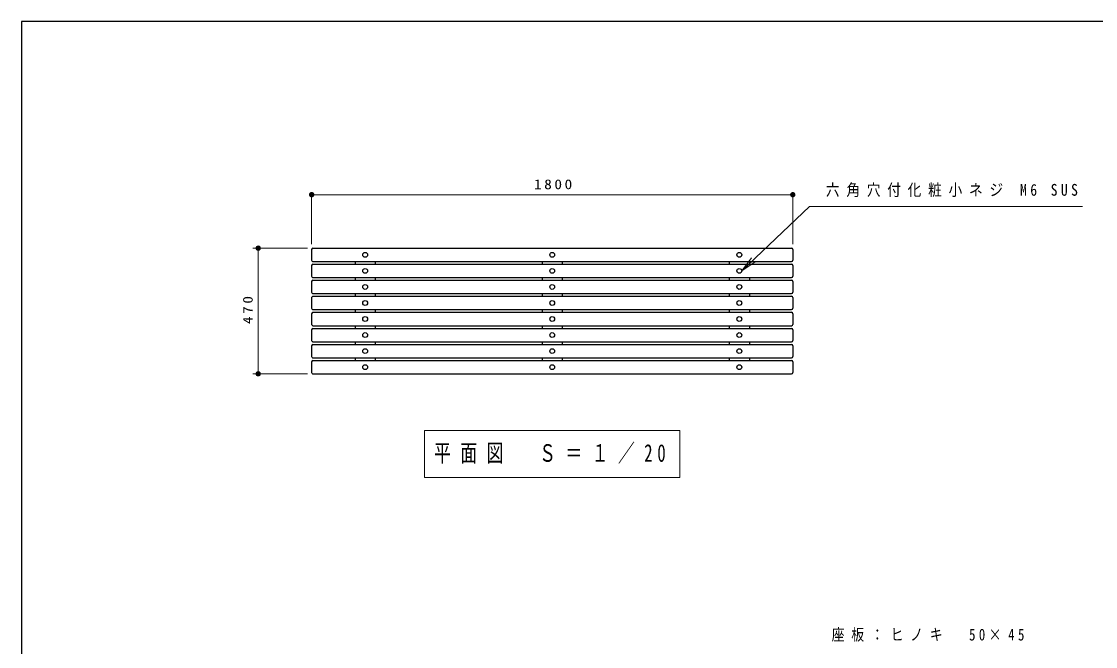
# Model space of a CAD drawing. Units: millimetres on the paper, scale 1:20. Extents: x -365 to 0, y 0 to 257.
# Drawn here: x -365 to -164.1, y 140.1 to 257 of the extents above; entities that cross this region are included whole.
import ezdxf

# ---------------------------------------------------------------- set-up
doc = ezdxf.new("R2010")
doc.units = ezdxf.units.MM
doc.layers.add('LY_1', color=3, linetype='Continuous', lineweight=25)
doc.layers.add('LY_3', color=7, linetype='Continuous', lineweight=13)
doc.styles.add('ＭＳ ゴシック', font='')
doc.styles.get('ＭＳ ゴシック').set_extended_font_data('MS Gothic')

# ---------------------------------------------------------------- blocks, each defined once
blk = doc.blocks.new('filled_dot')
at = {"color": 0, "linetype": 'Continuous', "lineweight": -2, "const_width": 1.25}
blk.add_lwpolyline([(-0.625, 0, 1), (0.625, 0, 1)], format="xyb", close=True, dxfattribs=at)

msp = doc.modelspace()

# ---------------------------------------------------------------- linework, layer by layer
at = {"layer": 'LY_1', "color": 7, "lineweight": 13}
for p, q in [((-310.717, 215.353), (-310.717, 225.103)), ((-220.717, 215.353), (-220.717, 225.103)), ((-310.717, 224.603), (-220.717, 224.603)), ((-311.467, 214.603), (-321.717, 214.603)), ((-320.717, 191.103), (-320.717, 214.603)), ((-230.267, 210.353), (-228.437, 212.782)), ((-230.267, 210.353), (-228.093, 212.42)), ((-227.748, 212.057), (-230.267, 210.353)), ((-311.467, 191.103), (-321.717, 191.103)), ((-289.617, 180.503), (-289.617, 171.703)), ((-241.817, 180.503), (-289.617, 180.503)), ((-241.817, 171.703), (-241.817, 180.503)), ((-289.617, 171.703), (-241.817, 171.703))]:
    msp.add_line(p, q, dxfattribs=at)
at = {"layer": 'LY_1'}
for p, q in [((-310.717, 214.353), (-310.717, 212.353)), ((-310.467, 214.603), (-220.967, 214.603)), ((-220.717, 214.353), (-220.717, 212.353)), ((-310.717, 211.353), (-310.717, 209.353)), ((-310.467, 212.103), (-220.967, 212.103)), ((-310.467, 211.603), (-220.967, 211.603)), ((-302.592, 212.103), (-302.592, 211.603)), ((-298.842, 212.103), (-298.842, 211.603)), ((-267.592, 212.103), (-267.592, 211.603)), ((-263.842, 212.103), (-263.842, 211.603)), ((-232.592, 212.103), (-232.592, 211.603)), ((-228.842, 212.103), (-228.842, 211.603)), ((-220.717, 211.353), (-220.717, 209.353)), ((-310.467, 209.103), (-220.967, 209.103)), ((-302.592, 209.103), (-302.592, 208.603)), ((-298.842, 209.103), (-298.842, 208.603)), ((-267.592, 209.103), (-267.592, 208.603)), ((-263.842, 209.103), (-263.842, 208.603)), ((-232.592, 209.103), (-232.592, 208.603)), ((-228.842, 209.103), (-228.842, 208.603)), ((-310.717, 208.353), (-310.717, 206.353)), ((-310.467, 208.603), (-220.967, 208.603)), ((-220.717, 208.353), (-220.717, 206.353)), ((-310.717, 205.353), (-310.717, 203.353)), ((-310.467, 206.103), (-220.967, 206.103)), ((-310.467, 205.603), (-220.967, 205.603)), ((-302.592, 206.103), (-302.592, 205.603)), ((-298.842, 206.103), (-298.842, 205.603)), ((-267.592, 206.103), (-267.592, 205.603)), ((-263.842, 206.103), (-263.842, 205.603)), ((-232.592, 206.103), (-232.592, 205.603)), ((-228.842, 206.103), (-228.842, 205.603)), ((-220.717, 205.353), (-220.717, 203.353)), ((-310.467, 203.103), (-220.967, 203.103)), ((-302.592, 203.103), (-302.592, 202.603)), ((-298.842, 203.103), (-298.842, 202.603)), ((-267.592, 203.103), (-267.592, 202.603)), ((-263.842, 203.103), (-263.842, 202.603)), ((-232.592, 203.103), (-232.592, 202.603)), ((-228.842, 203.103), (-228.842, 202.603)), ((-310.717, 202.353), (-310.717, 200.353)), ((-310.467, 202.603), (-220.967, 202.603)), ((-220.717, 202.353), (-220.717, 200.353)), ((-310.717, 199.353), (-310.717, 197.353)), ((-310.467, 200.103), (-220.967, 200.103)), ((-310.467, 199.603), (-220.967, 199.603)), ((-302.592, 200.103), (-302.592, 199.603)), ((-298.842, 200.103), (-298.842, 199.603)), ((-267.592, 200.103), (-267.592, 199.603)), ((-263.842, 200.103), (-263.842, 199.603)), ((-232.592, 200.103), (-232.592, 199.603)), ((-228.842, 200.103), (-228.842, 199.603)), ((-220.717, 199.353), (-220.717, 197.353)), ((-310.467, 197.103), (-220.967, 197.103)), ((-302.592, 197.103), (-302.592, 196.603)), ((-298.842, 197.103), (-298.842, 196.603)), ((-267.592, 197.103), (-267.592, 196.603)), ((-263.842, 197.103), (-263.842, 196.603)), ((-232.592, 197.103), (-232.592, 196.603)), ((-228.842, 197.103), (-228.842, 196.603)), ((-310.717, 196.353), (-310.717, 194.353)), ((-310.467, 196.603), (-220.967, 196.603)), ((-220.717, 196.353), (-220.717, 194.353)), ((-310.717, 193.353), (-310.717, 191.353)), ((-310.467, 194.103), (-220.967, 194.103)), ((-310.467, 193.603), (-220.967, 193.603)), ((-302.592, 194.103), (-302.592, 193.603)), ((-298.842, 194.103), (-298.842, 193.603)), ((-267.592, 194.103), (-267.592, 193.603)), ((-263.842, 194.103), (-263.842, 193.603)), ((-232.592, 194.103), (-232.592, 193.603)), ((-228.842, 194.103), (-228.842, 193.603)), ((-220.717, 193.353), (-220.717, 191.353)), ((-310.467, 191.103), (-220.967, 191.103))]:
    msp.add_line(p, q, dxfattribs=at)
at = {"layer": 'LY_1', "color": 7, "lineweight": 13}
msp.add_lwpolyline([(-230.267, 210.353), (-217.608, 222.385), (-166.521, 222.385)], dxfattribs=at)
at = {"layer": 'LY_1'}
for centre in [(-300.717, 213.353), (-265.717, 213.353), (-230.717, 213.353), (-300.717, 210.353), (-265.717, 210.353), (-230.717, 210.353), (-300.717, 207.353), (-265.717, 207.353), (-230.717, 207.353), (-300.717, 204.353), (-265.717, 204.353), (-230.717, 204.353), (-300.717, 201.353), (-265.717, 201.353), (-230.717, 201.353), (-300.717, 198.353), (-265.717, 198.353), (-230.717, 198.353), (-300.717, 195.353), (-265.717, 195.353), (-230.717, 195.353), (-300.717, 192.353), (-265.717, 192.353), (-230.717, 192.353)]:
    msp.add_circle(centre, 0.45, dxfattribs=at)
for centre, start, end in [((-310.467, 214.353), 89.99998, 179.99996), ((-220.967, 214.353), 0, 89.99998), ((-310.467, 212.353), 179.99998, 270.00002), ((-310.467, 211.353), 89.99998, 179.99996), ((-220.967, 212.353), 270.00002, 0), ((-220.967, 211.353), 0, 89.99998), ((-310.467, 209.353), 179.99998, 270.00002), ((-220.967, 209.353), 270.00002, 0), ((-310.467, 208.353), 89.99998, 179.99996), ((-220.967, 208.353), 0, 89.99998), ((-310.467, 206.353), 179.99998, 270.00002), ((-310.467, 205.353), 89.99998, 179.99996), ((-220.967, 206.353), 270.00002, 0), ((-220.967, 205.353), 0, 89.99998), ((-310.467, 203.353), 179.99998, 270.00002), ((-220.967, 203.353), 270.00002, 0), ((-310.467, 202.353), 89.99998, 179.99996), ((-220.967, 202.353), 0, 89.99998), ((-310.467, 200.353), 179.99998, 270.00002), ((-310.467, 199.353), 89.99998, 179.99996), ((-220.967, 200.353), 270.00002, 0), ((-220.967, 199.353), 0, 89.99998), ((-310.467, 197.353), 179.99998, 270.00002), ((-220.967, 197.353), 270.00002, 0), ((-310.467, 196.353), 89.99998, 179.99996), ((-220.967, 196.353), 0, 89.99998), ((-310.467, 194.353), 179.99998, 270.00002), ((-310.467, 193.353), 89.99998, 179.99996), ((-220.967, 194.353), 270.00002, 0), ((-220.967, 193.353), 0, 89.99998), ((-310.467, 191.353), 179.99998, 270.00002), ((-220.967, 191.353), 270.00002, 0)]:
    msp.add_arc(centre, 0.25, start, end, dxfattribs=at)
at = {"layer": 'LY_3', "color": 20, "lineweight": 25}
for p, q in [((-365, 257), (-365, 0)), ((0, 257), (-365, 257))]:
    msp.add_line(p, q, dxfattribs=at)

# ---------------------------------------------------------------- block references
at = {"layer": 'LY_1', "color": 7, "lineweight": 13, "xscale": 0.4, "yscale": 0.4}
msp.add_blockref('filled_dot', (-310.717, 224.603), dxfattribs=at)
for p, rotation in [((-220.717, 224.603), 180), ((-320.717, 214.603), 270), ((-320.717, 191.103), 90)]:
    msp.add_blockref('filled_dot', p, dxfattribs=dict(at, rotation=rotation))

# ---------------------------------------------------------------- texts
at = {"layer": 'LY_1', "color": 7, "style": 'ＭＳ ゴシック'}
for s, insert, char_height, attachment_point in [('\\T1.33;\\W1.15;1800', (-265.317, 225.603), 1.833, 8), ('\\T1.5;\\W0.85;六角穴付化粧小ネジ\\~M6\\~SUS', (-214.521, 225.385), 2.199, 4), ('\\T1.56;\\W0.7;平面図\u3000Ｓ＝１／20', (-265.717, 176.103), 3.299, 5), ('\\T1.53;\\W0.8;座板：ヒノキ\u300050×45', (-213.441, 142.211), 2.199, 4)]:
    msp.add_mtext(s, dxfattribs=dict(at, insert=insert, char_height=char_height, attachment_point=attachment_point))
at = {"layer": 'LY_1', "color": 7, "insert": (-321.717, 203.268), "char_height": 1.833, "attachment_point": 8, "rotation": 90, "style": 'ＭＳ ゴシック'}
msp.add_mtext('\\T1.33;\\W1.15;470', dxfattribs=at)

doc.saveas('drawing.dxf')
